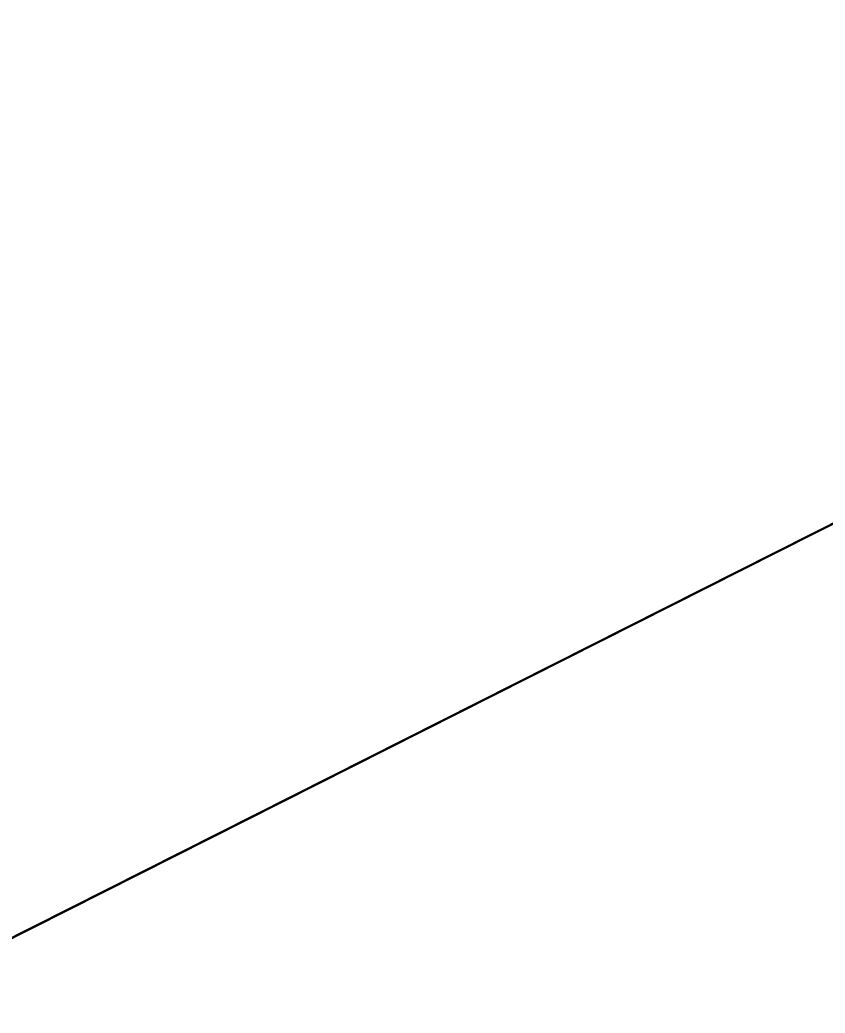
# Model space of a CAD drawing. Header units: metres. Extents: x 2682525 to 2683550, y 1250555 to 1251328.
# Drawn here: x 2683069.965 to 2683071.757, y 1250867.372 to 1250869.582 of the extents above; entities that cross this region are included whole.
import ezdxf

# ---------------------------------------------------------------- set-up
doc = ezdxf.new("R2010")
doc.units = ezdxf.units.M
doc.header["$PDMODE"] = 2
doc.header["$PDSIZE"] = -2
doc.linetypes.add('Verdeckt 0_75', pattern=[1.5, 0.75, -0.75])
for name, color, linetype, lineweight, true_color in [('2458 A U1_dwg-1', 9, 'Continuous', 18, 0x808080), ('_25_Keine', 9, 'Continuous', 18, 0x808080), ('A-DETL-____-MBND-1', 7, 'Continuous', 18, 0xbf6000), ('Bemassung', 9, 'Continuous', 18, 0x808080)]:
    doc.layers.add(name, color=color, linetype=linetype, lineweight=lineweight, true_color=true_color)
for name, color, linetype, lineweight in [('A-____-____-DIMS', 7, 'Continuous', 9), ('A-DETL-____-MBND', 7, 'Verdeckt 0_75', 18), ('A-DETL-____-MBND-2', 7, 'Verdeckt 0_75', 25), ('Bemassung-1', 7, 'Continuous', 18), ('G-____-____-DIMS', 7, 'Continuous', 9), ('G-____-____-TEXT', 7, 'Continuous', 9)]:
    doc.layers.add(name, color=color, linetype=linetype, lineweight=lineweight)
doc.styles.add('Arial_3', font='arial.ttf', dxfattribs={"height": 125})
doc.styles.add('Arial_31', font='arial.ttf', dxfattribs={"width": 0.9, "height": 200})
doc.styles.add('ISOCP_2', font='isocp___.ttf', dxfattribs={"height": 125.8608217592593})
doc.dimstyles.new('2_0_mm_-_Arial', dxfattribs={"dimscale": 304.8, "dimtxt": 204.051879991394, "dimasz": 0.2460629921259842, "dimexe": 0.3280839895013123, "dimexo": 0.3280840109072179, "dimgap": 0.08202099737532807, "dimtad": 1, "dimdec": 1, "dimlfac": 0.001, "dimrnd": 0.09999999999999999, "dimzin": 0, "dimdsep": 46, "dimtxsty": 'Arial_31', "dimblk1": 'OBLIQUE', "dimblk2": 'OBLIQUE', "dimsah": 1, "dimcen": 0.09, "dimdle": 0.3280839895013123, "dimazin": 0, "dimtfac": 1, "dimtdec": 4, "dimtix": 1, "dimtmove": 0, "dimatfit": 3, "dimfxl": 1, "dimtvp": 1, "dimtfill": 1, "dimtolj": 1, "dimtzin": 0, "dimarcsym": 2})
doc.dimstyles.new('2_0_mm_-_Arial_1', dxfattribs={"dimscale": 304.8, "dimtxt": 204.051879991394, "dimasz": 0.2460629921259842, "dimexe": 0.3280839895013123, "dimexo": 0.3280840109072179, "dimgap": 0.08202099737532807, "dimtad": 1, "dimdec": 1, "dimlfac": 0.001, "dimrnd": 0.09999999999999999, "dimzin": 0, "dimdsep": 46, "dimtxsty": 'Arial_31', "dimblk1": 'OBLIQUE', "dimblk2": 'OBLIQUE', "dimsah": 1, "dimcen": 0.09, "dimdle": 0.3280839895013123, "dimazin": 0, "dimtfac": 1, "dimtdec": 4, "dimtix": 1, "dimtmove": 2, "dimatfit": 3, "dimfxl": 1, "dimtvp": 1, "dimtfill": 1, "dimtolj": 1, "dimtzin": 0, "dimarcsym": 2})

# ---------------------------------------------------------------- blocks, each defined once
blk = doc.blocks.new('2458 A U1_dwg-9041719-U01 Bodenplatte')
at = {"layer": '_25_Keine', "flags": 128}
blk.add_lwpolyline([(-97962.70627940969, -20107.6751980075), (-95151.41687310967, -20107.6751980075), (-95151.41687310967, -21137.22230178572)], dxfattribs=at)
at = {"layer": 'Bemassung'}
blk.add_line((-95038.65808404707, -21698.01700973099), (-100961.7339816056, -21698.01700973099), dxfattribs=at)
at = {"layer": 'Bemassung', "flags": 128}
for points in [[(-95260.89929498457, -22198.01700973097), (-95148.65808404706, -22198.01700973097), (-100961.7339816056, -22198.01700973097)], [(-95375.89929498457, -22698.01700973097), (-95263.65808404707, -22698.01700973097), (-97850.46506847204, -22698.01700973097)]]:
    blk.add_lwpolyline(points, dxfattribs=at)
at = {"layer": 'Bemassung-1', "char_height": 125.8608217592593, "attachment_point": 1, "line_spacing_factor": 1.478621465017729, "style": 'ISOCP_2'}
for s, insert, width in [('1', (-96425.39574517017, -22425.12239882082), 84.58834412580943), ('2.81', (-96766.1974544293, -22571.66035558338), 372.1887141535614)]:
    blk.add_mtext(s, dxfattribs=dict(at, insert=insert, width=width))
blk = doc.blocks.new('_Oblique')
at = {"color": 0, "linetype": 'ByBlock', "lineweight": -2}
blk.add_line((-0.5, -0.5), (0.5, 0.5), dxfattribs=at)
blk = doc.blocks.new('*D1807')
at = {"layer": 'A-____-____-DIMS', "color": 0, "lineweight": -2, "transparency": 16777216}
for p, q in [((2683068.897622096, 1250867.009540824), (2683135.861756529, 1250900.785341326)), ((2683053.688199543, 1250859.338114525), (2683068.897622096, 1250867.009540824)), ((2683053.688199543, 1250859.338114525), (2682986.72406511, 1250825.562314023)), ((2683113.74310552, 1250778.098576879), (2683113.932022766, 1250777.724028246)), ((2683098.698719751, 1250770.099947516), (2683098.722600213, 1250770.052601948))]:
    blk.add_line(p, q, dxfattribs=at)
at = {"layer": 'A-____-____-DIMS', "color": 0, "lineweight": -2, "transparency": 16777216, "xscale": 74.99999999999999, "yscale": 74.99999999999999, "zscale": 74.99999999999999}
for p, rotation in [((2683068.897622096, 1250867.009540824), 206.7657572042305), ((2683053.688199543, 1250859.338114525), 26.76575720423048)]:
    blk.add_blockref('_Oblique', p, dxfattribs=dict(at, rotation=rotation))
at = {"layer": 'A-____-____-DIMS', "color": 0, "transparency": 16777216, "insert": (2683004.047613651, 1250976.668747653), "char_height": 200, "width": 911.641014607705, "attachment_point": 5, "rotation": 26.76575720423047, "style": 'Arial_31', "bg_fill": 3, "box_fill_scale": 1.1, "bg_fill_color": 256, "bg_fill_true_color": 13158600, "bg_fill_transparency": 0}
blk.add_mtext('\\A1;0.0', dxfattribs=at)
at = {"layer": 'Defpoints', "color": 0, "transparency": 16777216}
for p in [(2683068.708701911, 1250867.384095282), (2683068.897622096, 1250867.009540824), (2683053.664316143, 1250859.385465919)]:
    blk.add_point(p, dxfattribs=at)
blk = doc.blocks.new('*D1808')
at = {"layer": 'A-____-____-DIMS', "color": 0, "lineweight": -2, "transparency": 16777216}
for p, q in [((2683101.306229421, 1250883.356000871), (2683168.270363854, 1250917.131801374)), ((2683068.897622741, 1250867.009539544), (2683001.933488308, 1250833.233739042)), ((2683146.196746825, 1250794.355752247), (2683146.340630091, 1250794.070488293)), ((2683113.74310552, 1250778.098576879), (2683113.932023411, 1250777.724026967))]:
    blk.add_line(p, q, dxfattribs=at)
at = {"layer": 'A-____-____-DIMS', "color": 0, "transparency": 16777216, "insert": (2682617.72699169, 1250788.948338999), "char_height": 200, "width": 911.641014607705, "attachment_point": 1, "rotation": 26.76575720423047, "line_spacing_factor": 0.9417779076525878, "style": 'Arial_31', "bg_fill": 3, "box_fill_scale": 1.1, "bg_fill_color": 256, "bg_fill_true_color": 13158600, "bg_fill_transparency": 0}
blk.add_mtext('\\A1;0.0', dxfattribs=at)
at = {"layer": 'A-____-____-DIMS', "color": 0, "lineweight": -2, "transparency": 16777216}
blk.add_line((2683068.897622741, 1250867.009539544), (2683101.306229421, 1250883.356000871), dxfattribs=at)
at = {"layer": 'Defpoints', "color": 0, "transparency": 16777216}
for p in [(2683101.162343216, 1250883.641270651), (2683101.306229421, 1250883.356000871), (2683068.708701911, 1250867.384095282)]:
    blk.add_point(p, dxfattribs=at)
at = {"layer": 'A-____-____-DIMS', "color": 0, "lineweight": -2, "transparency": 16777216, "xscale": 74.99999999999999, "yscale": 74.99999999999999, "zscale": 74.99999999999999}
for p, rotation in [((2683101.306229421, 1250883.356000871), 206.7657572042305), ((2683068.897622741, 1250867.009539544), 26.76575720423048)]:
    blk.add_blockref('_Oblique', p, dxfattribs=dict(at, rotation=rotation))
blk = doc.blocks.new('*D1809')
at = {"layer": 'A-____-____-DIMS', "color": 0, "lineweight": -2, "transparency": 16777216}
for p, q in [((2683132.910514814, 1250899.296771893), (2683199.874649247, 1250933.072572396)), ((2683101.30623005, 1250883.355999624), (2683132.910514814, 1250899.296771893)), ((2683101.30623005, 1250883.355999624), (2683034.342095617, 1250849.580199121)), ((2683177.801724807, 1250810.295150137), (2683177.944915484, 1250810.011259315)), ((2683146.196746825, 1250794.355752247), (2683146.34063072, 1250794.070487046))]:
    blk.add_line(p, q, dxfattribs=at)
at = {"layer": 'A-____-____-DIMS', "color": 0, "lineweight": -2, "transparency": 16777216, "xscale": 74.99999999999999, "yscale": 74.99999999999999, "zscale": 74.99999999999999}
for p, rotation in [((2683132.910514814, 1250899.296771893), 206.7657572042305), ((2683101.30623005, 1250883.355999624), 26.76575720423048)]:
    blk.add_blockref('_Oblique', p, dxfattribs=dict(at, rotation=rotation))
at = {"layer": 'A-____-____-DIMS', "color": 0, "transparency": 16777216, "insert": (2683059.863075263, 1251004.821305737), "char_height": 200, "width": 911.641014607705, "attachment_point": 5, "rotation": 26.76575720423047, "style": 'Arial_31', "bg_fill": 3, "box_fill_scale": 1.1, "bg_fill_color": 256, "bg_fill_true_color": 13158600, "bg_fill_transparency": 0}
blk.add_mtext('\\A1;0.0', dxfattribs=at)
at = {"layer": 'Defpoints', "color": 0, "transparency": 16777216}
for p in [(2683132.767321199, 1250899.58066854), (2683132.910514814, 1250899.296771893), (2683101.162343216, 1250883.641270651)]:
    blk.add_point(p, dxfattribs=at)

msp = doc.modelspace()

# ---------------------------------------------------------------- hatches: boundary and pattern name
at = {"layer": 'A-DETL-____-MBND-1'}
for points in [[(2683068.916905871, 1250867.976580797), (2683079.158289742, 1250873.142542782), (2683079.13292867, 1250873.191314691), (2683079.129167843, 1250873.197506776), (2683068.887643527, 1250868.031821426), (2683068.888891398, 1250868.030065638), (2683068.896676468, 1250868.015874947), (2683068.909583, 1250867.991004615)], [(2683078.289286346, 1250872.633881677), (2683079.185460839, 1250873.085899883), (2683079.183055503, 1250873.091843678), (2683079.17414921, 1250873.110589628), (2683079.158329703, 1250873.142215464), (2683068.916905871, 1250867.976580797), (2683068.94072353, 1250867.927972186), (2683068.943936524, 1250867.920214534), (2683071.162600133, 1250869.039278234)]]:
    msp.add_hatch(color=256, dxfattribs=at).paths.add_polyline_path(points)

# ---------------------------------------------------------------- linework, layer by layer
at = {"layer": 'A-DETL-____-MBND'}
for p, q in [((2683071.62454644, 1250869.60831921), (2683071.505727699, 1250869.557020398)), ((2683071.515497415, 1250869.534007884), (2683071.634455829, 1250869.585366999)), ((2683071.50572779, 1250869.557020185), (2683071.386298812, 1250869.506317897)), ((2683071.50572779, 1250869.557020185), (2683071.515497325, 1250869.534008097)), ((2683071.50572779, 1250869.557020185), (2683071.515497325, 1250869.534008097)), ((2683071.395923149, 1250869.483244167), (2683071.515497325, 1250869.534008097)), ((2683071.386298908, 1250869.506317668), (2683071.266234348, 1250869.456237266)), ((2683071.386298908, 1250869.506317668), (2683071.395923053, 1250869.483244397)), ((2683071.386298908, 1250869.506317668), (2683071.395923053, 1250869.483244397)), ((2683071.27570467, 1250869.433099834), (2683071.395923053, 1250869.483244397)), ((2683071.266234453, 1250869.456237009), (2683071.145524571, 1250869.406829566)), ((2683071.266234453, 1250869.456237009), (2683071.275704565, 1250869.433100091)), ((2683071.266234453, 1250869.456237009), (2683071.275704565, 1250869.433100091)), ((2683071.154818148, 1250869.383620391), (2683071.275704565, 1250869.433100091)), ((2683071.145524706, 1250869.406829228), (2683071.024199488, 1250869.358247347)), ((2683071.145524706, 1250869.406829228), (2683071.154818013, 1250869.383620729)), ((2683071.145524706, 1250869.406829228), (2683071.154818013, 1250869.383620729)), ((2683071.033289259, 1250869.334957346), (2683071.154818013, 1250869.383620729)), ((2683071.024199663, 1250869.358246899), (2683070.902299554, 1250869.310670943)), ((2683071.024199663, 1250869.358246899), (2683071.033289084, 1250869.334957794)), ((2683071.024199663, 1250869.358246899), (2683071.033289084, 1250869.334957794)), ((2683070.911157837, 1250869.287291628), (2683071.033289084, 1250869.334957794)), ((2683070.902299772, 1250869.310670367), (2683070.779865278, 1250869.264280665)), ((2683070.902299772, 1250869.310670367), (2683070.911157619, 1250869.287292204)), ((2683070.902299772, 1250869.310670367), (2683070.911157619, 1250869.287292204)), ((2683070.788463664, 1250869.240804193), (2683070.911157619, 1250869.287292204)), ((2683070.779865543, 1250869.264279943), (2683070.65693723, 1250869.21925678)), ((2683070.779865543, 1250869.264279943), (2683070.788463399, 1250869.240804916)), ((2683070.779865543, 1250869.264279943), (2683070.788463399, 1250869.240804916)), ((2683070.66524646, 1250869.195676043), (2683070.788463399, 1250869.240804916)), ((2683070.656937544, 1250869.219255889), (2683070.533476343, 1250869.175751421)), ((2683070.656937544, 1250869.219255889), (2683070.665246146, 1250869.195676934)), ((2683070.656937544, 1250869.219255889), (2683070.665246146, 1250869.195676934)), ((2683070.541625582, 1250869.15211631), (2683070.665246146, 1250869.195676934)), ((2683070.533476343, 1250869.175751421), (2683070.409674874, 1250869.133999477)), ((2683070.417489065, 1250869.110251372), (2683070.541625582, 1250869.15211631)), ((2683070.409674874, 1250869.133999477), (2683070.28550135, 1250869.094154636)), ((2683070.29294867, 1250869.070288809), (2683070.417489065, 1250869.110251372)), ((2683070.28550135, 1250869.094154636), (2683070.160996497, 1250869.056396936)), ((2683070.168043963, 1250869.032409848), (2683070.29294867, 1250869.070288809)), ((2683070.160996497, 1250869.056396936), (2683070.036201064, 1250869.02090633)), ((2683070.036201064, 1250869.02090633), (2683069.91115581, 1250868.987862673)), ((2683070.042814486, 1250868.996795804), (2683070.168043963, 1250869.032409848)), ((2683069.917299768, 1250868.96362809), (2683070.042814486, 1250868.996795804))]:
    msp.add_line(p, q, dxfattribs=at)
for points, knots in [([(2683066.009390901, 1250869.679863096), (2683066.288205003, 1250869.551325586), (2683067.039320472, 1250869.18605556), (2683068.808618498, 1250868.554809036), (2683071.657237757, 1250869.494124548), (2683074.467321273, 1250871.018365242), (2683078.195421315, 1250872.859749516), (2683083.158512379, 1250875.383371573), (2683088.800458998, 1250878.256991499), (2683094.67246607, 1250881.112386641), (2683097.951854891, 1250882.94699488), (2683100.081408632, 1250883.879558791), (2683100.187642982, 1250884.43076455), (2683100.919117485, 1250885.016465895), (2683101.844521929, 1250884.711114088), (2683103.967648854, 1250886.004076284), (2683109.204590926, 1250888.417601884), (2683115.754953569, 1250891.836530144), (2683122.446522959, 1250895.24131188), (2683126.497124689, 1250897.270196159), (2683129.520615935, 1250898.811156605), (2683132.804656584, 1250900.260438276), (2683134.067093911, 1250906.573856538), (2683135.558020153, 1250913.796773206), (2683138.657477513, 1250918.602886364), (2683139.889302063, 1250920.906158589)], [0, 0, 0, 0, 3.021816965252346, 8.2668153199768, 17.95102877688316, 30.86478291184385, 40.23480069127133, 58.74610483870741, 85.71719350426484, 102.6006594184549, 122.8063238274784, 123.1988405673681, 125.0105717409506, 127.673553189531, 131.444065486728, 133.3966811922206, 151.4499517304334, 188.9907190902837, 205.6325642785124, 225.4757952452216, 233.4027051389572, 239.3167187433414, 259.753894699282, 288.8823652494151, 314.5908583427087, 314.5908583427087, 314.5908583427087, 314.5908583427087]), ([(2683070.537550963, 1250869.163933865), (2683070.537195229, 1250869.164965089), (2683070.536484345, 1250869.167027595), (2683070.535490191, 1250869.169910625), (2683070.53463681, 1250869.172385762), (2683070.533762663, 1250869.174920958), (2683070.533476405, 1250869.175751442), (2683070.533476343, 1250869.175751421)], [0, 0, 0, 0, 0.1666666666666667, 0.3333333333333333, 0.5, 0.6666666666666666, 1, 1, 1, 1]), ([(2683070.537550963, 1250869.163933865), (2683070.537906696, 1250869.162902642), (2683070.538617581, 1250869.160840136), (2683070.539611734, 1250869.157957106), (2683070.540465116, 1250869.155481969), (2683070.541339263, 1250869.152946773), (2683070.54162552, 1250869.152116289), (2683070.541625582, 1250869.15211631)], [0, 0, 0, 0, 0.1666666666666667, 0.3333333333333333, 0.5, 0.6666666666666666, 1, 1, 1, 1]), ([(2683070.413581969, 1250869.122125424), (2683070.41324084, 1250869.123161576), (2683070.412559215, 1250869.125233946), (2683070.411605921, 1250869.128130757), (2683070.41078763, 1250869.130617728), (2683070.409949419, 1250869.133165043), (2683070.409674942, 1250869.133999499), (2683070.409674874, 1250869.133999477)], [0, 0, 0, 0, 0.1666666666666667, 0.3333333333333333, 0.5, 0.6666666666666666, 1, 1, 1, 1]), ([(2683070.413581969, 1250869.122125424), (2683070.413923099, 1250869.121089273), (2683070.414604724, 1250869.119016903), (2683070.415558018, 1250869.116120091), (2683070.416376309, 1250869.113633121), (2683070.41721452, 1250869.111085806), (2683070.417488997, 1250869.11025135), (2683070.417489065, 1250869.110251372)], [0, 0, 0, 0, 0.1666666666666667, 0.3333333333333333, 0.5, 0.6666666666666666, 1, 1, 1, 1]), ([(2683070.28922501, 1250869.082221722), (2683070.288899872, 1250869.083263009), (2683070.288250284, 1250869.085345654), (2683070.287341733, 1250869.088256824), (2683070.286561864, 1250869.090756123), (2683070.285763003, 1250869.093316066), (2683070.285501424, 1250869.094154658), (2683070.28550135, 1250869.094154636)], [0, 0, 0, 0, 0.1666666666666667, 0.3333333333333333, 0.5, 0.6666666666666666, 1, 1, 1, 1]), ([(2683070.28922501, 1250869.082221722), (2683070.289550147, 1250869.081180436), (2683070.290199736, 1250869.079097791), (2683070.291108287, 1250869.07618662), (2683070.291888156, 1250869.073687321), (2683070.292687017, 1250869.071127379), (2683070.292948596, 1250869.070288786), (2683070.29294867, 1250869.070288809)], [0, 0, 0, 0, 0.1666666666666667, 0.3333333333333333, 0.5, 0.6666666666666666, 1, 1, 1, 1]), ([(2683070.16452023, 1250869.044403392), (2683070.164212523, 1250869.045449968), (2683070.163597851, 1250869.047543196), (2683070.162738065, 1250869.050469158), (2683070.162000073, 1250869.052981156), (2683070.161244099, 1250869.055554105), (2683070.160996578, 1250869.056396959), (2683070.160996497, 1250869.056396936)], [0, 0, 0, 0, 0.1666666666666667, 0.3333333333333333, 0.5, 0.6666666666666666, 1, 1, 1, 1]), ([(2683070.16452023, 1250869.044403392), (2683070.164827937, 1250869.043356816), (2683070.16544261, 1250869.041263588), (2683070.166302396, 1250869.038337626), (2683070.167040388, 1250869.035825628), (2683070.167796361, 1250869.033252679), (2683070.168043883, 1250869.032409825), (2683070.168043963, 1250869.032409848)], [0, 0, 0, 0, 0.1666666666666667, 0.3333333333333333, 0.5, 0.6666666666666666, 1, 1, 1, 1]), ([(2683070.039507775, 1250869.008851067), (2683070.03921899, 1250869.009903029), (2683070.038642217, 1250869.012007029), (2683070.037835367, 1250869.014948048), (2683070.037142832, 1250869.017472973), (2683070.036433413, 1250869.020059162), (2683070.036201151, 1250869.020906353), (2683070.036201064, 1250869.02090633)], [0, 0, 0, 0, 0.1666666666666667, 0.3333333333333333, 0.5, 0.6666666666666666, 1, 1, 1, 1]), ([(2683070.039507775, 1250869.008851067), (2683070.03979656, 1250869.007799105), (2683070.040373333, 1250869.005695106), (2683070.041180183, 1250869.002754087), (2683070.041872718, 1250869.000229162), (2683070.042582137, 1250868.997642973), (2683070.042814398, 1250868.996795781), (2683070.042814486, 1250868.996795804)], [0, 0, 0, 0, 0.1666666666666667, 0.3333333333333333, 0.5, 0.6666666666666666, 1, 1, 1, 1])]:
    msp.add_open_spline(points, degree=3, knots=knots, dxfattribs=at)
for points in [[(2683070.533476343, 1250869.175751421), (2683070.533476405, 1250869.175751442), (2683070.533857175, 1250869.174646674), (2683070.535418714, 1250869.17011849), (2683070.536839496, 1250869.165996313), (2683070.537550963, 1250869.163933865)], [(2683070.541625582, 1250869.15211631), (2683070.54162552, 1250869.152116289), (2683070.541244751, 1250869.153221057), (2683070.539683211, 1250869.157749241), (2683070.53826243, 1250869.161871418), (2683070.537550963, 1250869.163933865)], [(2683070.409674874, 1250869.133999477), (2683070.409674942, 1250869.133999499), (2683070.410040037, 1250869.132889448), (2683070.411537407, 1250869.128339619), (2683070.41289971, 1250869.124197728), (2683070.413581969, 1250869.122125424)], [(2683070.417489065, 1250869.110251372), (2683070.417488997, 1250869.11025135), (2683070.417123902, 1250869.111361401), (2683070.415626531, 1250869.11591123), (2683070.414264228, 1250869.120053121), (2683070.413581969, 1250869.122125424)], [(2683070.28550135, 1250869.094154636), (2683070.285501424, 1250869.094154658), (2683070.285849359, 1250869.093039103), (2683070.287276463, 1250869.088466722), (2683070.288574735, 1250869.084304295), (2683070.28922501, 1250869.082221722)], [(2683070.29294867, 1250869.070288809), (2683070.292948596, 1250869.070288786), (2683070.292600662, 1250869.071404341), (2683070.291173558, 1250869.075976722), (2683070.289875285, 1250869.080139149), (2683070.28922501, 1250869.082221722)], [(2683070.160996497, 1250869.056396936), (2683070.160996578, 1250869.056396959), (2683070.161325809, 1250869.055275735), (2683070.162676328, 1250869.050680123), (2683070.163904816, 1250869.046496545), (2683070.16452023, 1250869.044403392)], [(2683070.168043963, 1250869.032409848), (2683070.168043883, 1250869.032409825), (2683070.167714651, 1250869.033531049), (2683070.166364132, 1250869.038126661), (2683070.165135644, 1250869.042310239), (2683070.16452023, 1250869.044403392)], [(2683070.036201064, 1250869.02090633), (2683070.036201151, 1250869.020906353), (2683070.036510081, 1250869.019779359), (2683070.037777465, 1250869.015160099), (2683070.038930204, 1250869.010954991), (2683070.039507775, 1250869.008851067)], [(2683070.042814486, 1250868.996795804), (2683070.042814398, 1250868.996795781), (2683070.042505469, 1250868.997922775), (2683070.041238084, 1250869.002542036), (2683070.040085346, 1250869.006747144), (2683070.039507775, 1250869.008851067)]]:
    msp.add_open_spline(points, degree=3, dxfattribs=at)
at = {"layer": 'A-DETL-____-MBND-2'}
for p, q in [((2683079.129167843, 1250873.197506776), (2683068.887643527, 1250868.031821426)), ((2683068.915790025, 1250867.97601798), (2683079.157314342, 1250873.14170333)), ((2683068.915790025, 1250867.97601798), (2683079.157314342, 1250873.14170333)), ((2683068.943936524, 1250867.920214534), (2683079.185460839, 1250873.085899883))]:
    msp.add_line(p, q, dxfattribs=at)
at = {"layer": 'G-____-____-DIMS'}
msp.add_line((2683069.295695074, 1250867.783008794), (2683070.416002447, 1250868.348076572), dxfattribs=at)

# ---------------------------------------------------------------- block references
at = {"layer": '2458 A U1_dwg-1', "xscale": 0.001, "yscale": 0.001, "zscale": 0.001, "rotation": 26.76575494316579}
msp.add_blockref('2458 A U1_dwg-9041719-U01 Bodenplatte', (2683147.144467305, 1250931.177239274), dxfattribs=at)

# ---------------------------------------------------------------- next in the draw order: texts
at = {"layer": 'G-____-____-DIMS', "insert": (2683069.304719433, 1250867.984305598), "char_height": 0.125, "width": 1.334488368200837, "attachment_point": 1, "rotation": 26.765754943165796, "line_spacing_factor": 0.9417779076525877, "style": 'Arial_3', "bg_fill": 3, "box_fill_scale": 1.25, "bg_fill_color": 256, "bg_fill_true_color": 13158600, "bg_fill_transparency": 0}
msp.add_mtext('454.21 m.ü.M.', dxfattribs=at)
at = {"layer": 'G-____-____-TEXT', "insert": (2683070.091882308, 1250868.881738598), "char_height": 0.125, "width": 1.2706746875, "attachment_point": 1, "rotation": 26.765754943165796, "style": 'Arial_3', "bg_fill": 3, "box_fill_scale": 1.25, "bg_fill_color": 256, "bg_fill_true_color": 13158600, "bg_fill_transparency": 0}
msp.add_mtext('Gef. 2.0% -->', dxfattribs=at)

# ---------------------------------------------------------------- next in the draw order: dimensions: what is measured, and where the dimension line sits
at = {"layer": 'A-____-____-DIMS'}
dim = msp.add_linear_dim(base=(2683068.897622096, 1250867.009540824), p1=(2683053.664316142, 1250859.385465919), p2=(2683068.708701911, 1250867.384095282), angle=26.76575720423047, dimstyle='2_0_mm_-_Arial', override={"dimpost": '<>', "dimfxl": 17038.5332360565}, dxfattribs=at)
dim.commit()
dim.dimension.update_dxf_attribs({"geometry": '*D1807', "text_midpoint": (2683004.047613651, 1250976.668747653)})

# ---------------------------------------------------------------- next in the draw order: dimensions: what is measured, and where the dimension line sits
dim = msp.add_linear_dim(base=(2683101.306229421, 1250883.356000871), p1=(2683068.708701911, 1250867.384095282), p2=(2683101.162343216, 1250883.641270651), angle=26.76575720423047, dimstyle='2_0_mm_-_Arial_1', override={"dimpost": '<>', "dimfxl": 36297.85923366722}, dxfattribs=at)
dim.commit()
dim.dimension.update_dxf_attribs({"geometry": '*D1808', "text_midpoint": (2683084.754535631, 1250875.177022492), "dimtype": 160})

# ---------------------------------------------------------------- next in the draw order: dimensions: what is measured, and where the dimension line sits
dim = msp.add_linear_dim(base=(2683132.910514814, 1250899.296771893), p1=(2683101.162343216, 1250883.641270651), p2=(2683132.767321198, 1250899.58066854), angle=26.76575720423047, dimstyle='2_0_mm_-_Arial', override={"dimpost": '<>', "dimfxl": 35396.87893486193}, dxfattribs=at)
dim.commit()
dim.dimension.update_dxf_attribs({"geometry": '*D1809', "text_midpoint": (2683059.863075263, 1251004.821305737)})

doc.saveas('drawing.dxf')
